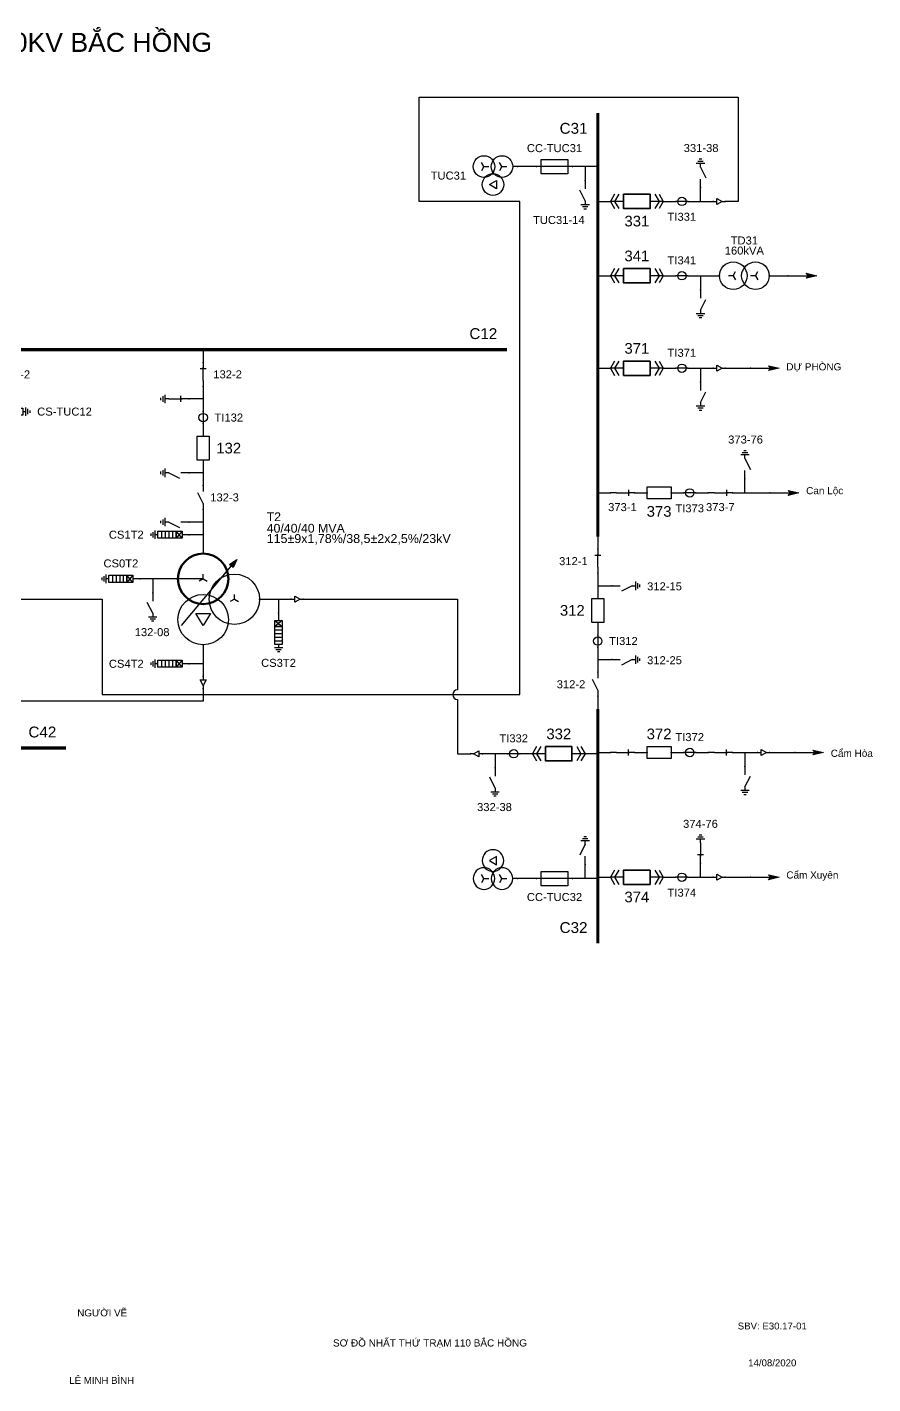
# Model space of a CAD drawing. Header units: millimetres. Extents: x -388 to 411, y 7 to 290.
# Drawn here: x 234.9 to 411, y 7.4 to 290.1 of the extents above; entities that cross this region are included whole.
import ezdxf

# ---------------------------------------------------------------- set-up
doc = ezdxf.new("R2010")
doc.units = ezdxf.units.MM
for name, color, linetype, lineweight in [('BUSBAR_110KV', 1, 'Continuous', 50), ('BUSBAR_22KV', 5, 'Continuous', 50), ('BUSBAR_35KV', 30, 'Continuous', 50), ('HV_110KV', 1, 'Continuous', 25), ('MV_22KV', 5, 'Continuous', 25), ('MV_35KV', 30, 'Continuous', 25), ('SLD_OTHER', 7, 'Continuous', 25)]:
    doc.layers.add(name, color=color, linetype=linetype, lineweight=lineweight)
doc.layers.add('SYM_PORTS', color=8, linetype='Continuous', plot=False)
doc.layers.add('TEXT', color=7, linetype='Continuous')
doc.styles.add('SLD_TEXT', font='arial.ttf')

# ---------------------------------------------------------------- blocks, each defined once
blk = doc.blocks.new('SYM_DISCONNECTOR_OPEN')
at = {"lineweight": 25}
for points in [[(0, -1.25), (-1.125, 1)], [(0, 2.5), (0, 1.25)], [(0, -1.25), (0, -2.5)]]:
    blk.add_lwpolyline(points, dxfattribs=at)
at = {"layer": 'SYM_PORTS'}
for p in [(0, 2.5), (0, -2.5)]:
    blk.add_point(p, dxfattribs=at)
blk.add_attdef('DEVICE_CODE', (1, -0.5), '', height=2)
blk = doc.blocks.new('SYM_SURGE_ARRESTER')
at = {"lineweight": 25}
for points in [[(0, 4), (0, 2.5)], [(-0.75, 2.5), (0.75, 1.25)], [(0.75, 2.5), (-0.75, 1.25)], [(-0.75, 0.5), (0.75, 0.5)], [(-0.75, -0.25), (0.75, -0.25)], [(-0.75, -1), (0.75, -1)], [(-0.75, -1.75), (0.75, -1.75)], [(0, -2.5), (0, -3.125)], [(-0.875, -3.125), (0.875, -3.125)], [(-0.5625, -3.5625), (0.5625, -3.5625)], [(-0.25, -4), (0.25, -4)]]:
    blk.add_lwpolyline(points, dxfattribs=at)
for points in [[(-0.75, 2.5), (0.75, 2.5), (0.75, 1.25), (-0.75, 1.25)], [(-0.75, 1.25), (0.75, 1.25), (0.75, -2.5), (-0.75, -2.5)]]:
    blk.add_lwpolyline(points, close=True, dxfattribs=at)
at = {"layer": 'SYM_PORTS'}
blk.add_point((0, 4), dxfattribs=at)
blk.add_attdef('DEVICE_CODE', (1.875, 1), '', height=2)
blk = doc.blocks.new('SYM_DISCONNECTOR_CLOSED')
at = {"lineweight": 25}
for points in [[(-0.625, 1.25), (0.625, 1.25)], [(0, 2.5), (0, 1.25)], [(0, -1.25), (0, 1.5)], [(0, -1.25), (0, -2.5)]]:
    blk.add_lwpolyline(points, dxfattribs=at)
at = {"layer": 'SYM_PORTS'}
for p in [(0, 2.5), (0, -2.5)]:
    blk.add_point(p, dxfattribs=at)
blk.add_attdef('DEVICE_CODE', (1.625, -0.5), '', height=2)
blk = doc.blocks.new('SYM_EARTHING_SWITCH_CLOSED')
at = {"lineweight": 25}
for points in [[(0, 3), (0, 1.25)], [(-0.625, 1.25), (0.625, 1.25)], [(0, -1.25), (0, 1.5)], [(-0.875, -2), (0.875, -2)], [(-0.5625, -2.4375), (0.5625, -2.4375)], [(0, -1.25), (0, -2)], [(-0.25, -2.875), (0.25, -2.875)]]:
    blk.add_lwpolyline(points, dxfattribs=at)
at = {"layer": 'SYM_PORTS'}
blk.add_point((0, 3), dxfattribs=at)
blk.add_attdef('DEVICE_CODE', (1.875, 0), '', height=2)
blk = doc.blocks.new('SYM_CURRENT_TRANSFORMER')
at = {"lineweight": 25}
blk.add_lwpolyline([(0, 1.25), (0, -1.25)], dxfattribs=at)
blk.add_circle((0, 0), 0.875, dxfattribs=at)
at = {"layer": 'SYM_PORTS'}
for p in [(0, 1.25), (0, -1.25)]:
    blk.add_point(p, dxfattribs=at)
blk.add_attdef('DEVICE_CODE', (1.875, -1.75), '', height=2)
at = {"flags": 1}
blk.add_attdef('RATIO', (1.875, -4.75), '', height=2, dxfattribs=at)
blk = doc.blocks.new('SYM_CIRCUIT_BREAKER')
at = {"lineweight": 25}
blk.add_lwpolyline([(-1.25, 2.5), (1.25, 2.5), (1.25, -2.5), (-1.25, -2.5)], close=True, dxfattribs=at)
at = {"layer": 'SYM_PORTS'}
for p in [(0, 2.5), (0, -2.5)]:
    blk.add_point(p, dxfattribs=at)
blk.add_attdef('DEVICE_CODE', (2.25, -0.5), '', height=2)
at = {"flags": 1}
blk.add_attdef('RATING', (2.25, -3.5), '', height=2, dxfattribs=at)
blk = doc.blocks.new('SYM_EARTHING_SWITCH_OPEN')
at = {"lineweight": 25}
for points in [[(0, 3), (0, 1.25)], [(0, -1.25), (-1.125, 1)], [(-0.875, -2), (0.875, -2)], [(-0.5625, -2.4375), (0.5625, -2.4375)], [(0, -1.25), (0, -2)], [(-0.25, -2.875), (0.25, -2.875)]]:
    blk.add_lwpolyline(points, dxfattribs=at)
at = {"layer": 'SYM_PORTS'}
blk.add_point((0, 3), dxfattribs=at)
blk.add_attdef('DEVICE_CODE', (1.875, 0), '', height=2)
blk = doc.blocks.new('SYM_TRANSFORMER_3W')
blk.add_hatch(color=7).paths.add_polyline_path([(3.75, 8.25), (3.0125, 6.575), (2.2375, 7.225)])
at = {"lineweight": 25}
for points in [[(-7.75, -5.5), (3.0125, 7.35)], [(-3.25, 4.25), (-8.5, 4.25)], [(-3.25, 4.25), (-4.1125, 3.75)], [(-3.25, 4.25), (-3.25, 5.25)], [(-3.25, 4.25), (-2.3875, 3.75)], [(3.25, 0), (2.3875, -0.5)], [(3.25, 0), (3.25, 1)], [(3.25, 0), (4.1125, -0.5)]]:
    blk.add_lwpolyline(points, dxfattribs=at)
for points in [[(3.75, 8.25), (3.0125, 6.575), (2.2375, 7.225)], [(-4.75, -3), (-1.75, -3), (-3.25, -5.5)]]:
    blk.add_lwpolyline(points, close=True, dxfattribs=at)
at = {"lineweight": 50}
blk.add_circle((-3.25, 4.25), 5.25, dxfattribs=at)
at = {"lineweight": 25}
for centre in [(3.25, 0), (-3.25, -4.25)]:
    blk.add_circle(centre, 5.25, dxfattribs=at)
at = {"layer": 'SYM_PORTS'}
for p in [(-3.25, 9.5), (-8.5, 4.25), (8.5, 0), (-3.25, -9.5)]:
    blk.add_point(p, dxfattribs=at)
blk.add_attdef('DEVICE_CODE', (9.5, 6.5), '', height=2)
at = {"flags": 1}
for tag, p in [('POWER', (9.5, 3.5)), ('VOLTAGE_RATIO', (9.5, 0.5))]:
    blk.add_attdef(tag, p, '', height=2, dxfattribs=at)
blk = doc.blocks.new('SYM_CABLE_TERMINATION')
at = {"lineweight": 25}
blk.add_lwpolyline([(-0.625, 0.5), (0.625, 0.5), (0, -0.625)], close=True, dxfattribs=at)
for points in [[(0, 1.25), (0, 0.5)], [(0, -0.625), (0, -1.25)]]:
    blk.add_lwpolyline(points, dxfattribs=at)
at = {"layer": 'SYM_PORTS'}
for p in [(0, 1.25), (0, -1.25)]:
    blk.add_point(p, dxfattribs=at)
blk = doc.blocks.new('SYM_DRAWOUT_BREAKER')
at = {"lineweight": 25}
for points in [[(-1.5, 4.625), (0, 5.5), (1.5, 4.625)], [(-1.5, 3.75), (0, 4.625), (1.5, 3.75)], [(0, 5.5), (0, 2.75)], [(0, -2.75), (0, -5.5)], [(-1.5, -3.75), (0, -4.625), (1.5, -3.75)], [(-1.5, -4.625), (0, -5.5), (1.5, -4.625)]]:
    blk.add_lwpolyline(points, dxfattribs=at)
at = {"lineweight": 35}
blk.add_lwpolyline([(-1.5, 2.75), (1.5, 2.75), (1.5, -2.75), (-1.5, -2.75)], close=True, dxfattribs=at)
at = {"layer": 'SYM_PORTS'}
for p in [(0, 5.5), (0, -5.5)]:
    blk.add_point(p, dxfattribs=at)
blk.add_attdef('DEVICE_CODE', (2.5, 2.5), '', height=2)
at = {"flags": 1}
blk.add_attdef('RATING', (2.5, -0.5), '', height=2, dxfattribs=at)
blk = doc.blocks.new('SYM_TRANSFORMER_2W')
at = {"lineweight": 25}
for points in [[(0, 2.3125), (0, 3.3125)], [(0, 2.3125), (-0.8625, 1.8125)], [(0, 2.3125), (0.8625, 1.8125)], [(0, -2.3125), (-0.8625, -2.8125)], [(0, -2.3125), (0, -1.3125)], [(0, -2.3125), (0.8625, -2.8125)]]:
    blk.add_lwpolyline(points, dxfattribs=at)
for centre in [(0, 2.3125), (0, -2.3125)]:
    blk.add_circle(centre, 2.875, dxfattribs=at)
at = {"layer": 'SYM_PORTS'}
for p in [(0, 5.1875), (0, -5.1875)]:
    blk.add_point(p, dxfattribs=at)
blk.add_attdef('DEVICE_CODE', (3.875, 2.1875), '', height=2)
at = {"flags": 1}
for tag, p in [('POWER', (3.875, -0.8125)), ('VOLTAGE_RATIO', (3.875, -3.8125))]:
    blk.add_attdef(tag, p, '', height=2, dxfattribs=at)
blk = doc.blocks.new('SYM_LINE_FEEDER_ARROW')
blk.add_hatch(color=7).paths.add_polyline_path([(0, -3), (-0.5, -0.75), (0, -1.25), (0.5, -0.75)])
at = {"lineweight": 25}
blk.add_lwpolyline([(0, 3), (0, -1.25)], dxfattribs=at)
blk.add_lwpolyline([(0, -3), (-0.5, -0.75), (0, -1.25), (0.5, -0.75)], close=True, dxfattribs=at)
at = {"layer": 'SYM_PORTS'}
blk.add_point((0, 3), dxfattribs=at)
blk.add_attdef('LINE_NAME', (1.5, 0), '', height=2)
blk = doc.blocks.new('SYM_FUSE_DISCONNECTOR')
at = {"lineweight": 25}
blk.add_lwpolyline([(0, 3.75), (0, -3.75)], dxfattribs=at)
blk.add_lwpolyline([(-1.5, 2.75), (1.5, 2.75), (1.5, -2.75), (-1.5, -2.75)], close=True, dxfattribs=at)
at = {"layer": 'SYM_PORTS'}
for p in [(0, 3.75), (0, -3.75)]:
    blk.add_point(p, dxfattribs=at)
blk.add_attdef('DEVICE_CODE', (2.5, 0.75), '', height=2)
at = {"flags": 1}
blk.add_attdef('RATING', (2.5, -2.25), '', height=2, dxfattribs=at)
blk = doc.blocks.new('SYM_VOLTAGE_TRANSFORMER')
at = {"lineweight": 25}
for points in [[(0, 4.625), (0, 3.625)], [(0, 1.375), (-0.8625, 0.875)], [(0, 1.375), (0, 2.375)], [(0, 1.375), (0.8625, 0.875)], [(0, -2.375), (-0.8625, -2.875)], [(0, -2.375), (0, -1.375)], [(0, -2.375), (0.8625, -2.875)]]:
    blk.add_lwpolyline(points, dxfattribs=at)
blk.add_lwpolyline([(2.875, 0.25), (4.625, 0.25), (3.75, -1.25)], close=True, dxfattribs=at)
for centre in [(0, 1.375), (3.75, -0.5), (0, -2.375)]:
    blk.add_circle(centre, 2.25, dxfattribs=at)
at = {"layer": 'SYM_PORTS'}
blk.add_point((0, 4.625), dxfattribs=at)
blk.add_attdef('DEVICE_CODE', (7, 1.625), '', height=2)
at = {"flags": 1}
blk.add_attdef('RATIO', (7, -1.375), '', height=2, dxfattribs=at)

msp = doc.modelspace()

# ---------------------------------------------------------------- linework, layer by layer
at = {"layer": 'BUSBAR_110KV', "const_width": 0.673}
msp.add_lwpolyline([(199.48, 222.89), (334.82, 222.89)], dxfattribs=at)
at = {"layer": 'BUSBAR_22KV', "const_width": 0.673}
msp.add_lwpolyline([(163.6, 139.89), (243, 139.89)], dxfattribs=at)
at = {"layer": 'BUSBAR_35KV', "const_width": 0.673}
for points in [[(353.72, 272.19), (353.72, 183.96)], [(353.72, 148.06), (353.72, 99.25)]]:
    msp.add_lwpolyline(points, dxfattribs=at)
at = {"layer": 'HV_110KV'}
for points in [[(271.54, 222.89), (271.54, 220.26)], [(271.54, 215.26), (271.54, 212.63)], [(271.54, 212.63), (268.63, 212.63)], [(271.54, 212.63), (271.54, 210)], [(271.54, 207.5), (271.54, 204.87)], [(271.54, 199.87), (271.54, 197.24)], [(271.54, 197.24), (268.63, 197.24)], [(271.54, 197.24), (271.54, 194.61)], [(271.54, 189.61), (271.54, 186.98)], [(271.54, 186.98), (268.63, 186.98)], [(271.54, 186.98), (271.54, 184.35)], [(271.54, 184.35), (268.63, 184.35)], [(271.54, 184.35), (271.54, 180.41)], [(261.03, 175.16), (258.4, 175.16)], [(266.29, 175.16), (261.03, 175.16)], [(261.03, 175.16), (261.03, 172.25)]]:
    msp.add_lwpolyline(points, dxfattribs=at)
at = {"layer": 'MV_22KV'}
msp.add_lwpolyline([(271.54, 152.34), (271.54, 149.64), (213, 149.64), (213, 154.03), (211.06, 154.03, 1), (209.06, 154.03), (195, 154.03), (195, 169.1), (185.2, 169.1), (185.2, 166.4)], format="xyb", dxfattribs=at)
for points in [[(271.54, 161.41), (271.54, 157.47)], [(271.54, 157.47), (268.63, 157.47)], [(271.54, 157.47), (271.54, 154.84)]]:
    msp.add_lwpolyline(points, dxfattribs=at)
at = {"layer": 'MV_35KV'}
for points in [[(128.96, 170.91), (131.66, 170.91), (250.5, 170.91), (250.5, 151.03), (337.5, 151.03), (337.5, 253.79), (316.5, 253.79), (316.5, 275.53), (382.94, 275.53), (382.94, 253.79), (380.24, 253.79)], [(340.96, 261.05), (337.02, 261.05)], [(351.09, 261.05), (348.46, 261.05)], [(353.72, 261.05), (351.09, 261.05)], [(351.09, 261.05), (351.09, 258.14)], [(375.11, 253.79), (375.11, 256.7)], [(353.72, 253.79), (356.35, 253.79)], [(367.35, 253.79), (369.98, 253.79)], [(372.48, 253.79), (375.11, 253.79)], [(375.11, 253.79), (377.74, 253.79)], [(353.72, 238.31), (356.35, 238.31)], [(367.35, 238.31), (369.98, 238.31)], [(372.48, 238.31), (375.11, 238.31)], [(375.11, 238.31), (375.11, 235.39)], [(375.11, 238.31), (379.05, 238.31)], [(353.72, 219.04), (356.35, 219.04)], [(367.35, 219.04), (369.98, 219.04)], [(372.48, 219.04), (375.11, 219.04)], [(375.11, 219.04), (375.11, 216.13)], [(375.11, 219.04), (377.74, 219.04)], [(380.24, 219.04), (385.49, 219.04)], [(384.37, 193.05), (384.37, 195.96)], [(353.72, 193.05), (356.35, 193.05)], [(361.35, 193.05), (363.98, 193.05)], [(368.98, 193.05), (371.61, 193.05)], [(374.11, 193.05), (376.74, 193.05)], [(381.74, 193.05), (384.37, 193.05)], [(384.37, 193.05), (389.62, 193.05)], [(353.72, 183.96), (353.72, 181.33)], [(353.72, 176.33), (353.72, 173.7)], [(353.72, 173.7), (356.63, 173.7)], [(353.72, 173.7), (353.72, 171.07)], [(283.29, 170.91), (287.24, 170.91)], [(287.24, 170.91), (287.24, 168)], [(287.24, 170.91), (289.86, 170.91)], [(353.72, 166.07), (353.72, 163.45)], [(353.72, 160.95), (353.72, 158.32)], [(353.72, 158.32), (356.63, 158.32)], [(353.72, 158.32), (353.72, 155.69)], [(353.72, 150.69), (353.72, 148.06)], [(332.33, 138.72), (329.7, 138.72)], [(334.96, 138.72), (332.33, 138.72)], [(332.33, 138.72), (332.33, 135.81)], [(340.09, 138.72), (337.46, 138.72)], [(353.72, 138.72), (351.09, 138.72)], [(353.72, 138.97), (356.35, 138.97)], [(361.35, 138.97), (363.98, 138.97)], [(368.98, 138.97), (371.61, 138.97)], [(374.11, 138.97), (376.74, 138.97)], [(381.74, 138.97), (384.37, 138.97)], [(384.37, 138.97), (384.37, 136.06)], [(384.37, 138.97), (386.99, 138.97)], [(389.49, 138.97), (394.75, 138.97)], [(351.09, 112.71), (351.09, 115.62)], [(375.11, 112.98), (375.11, 115.89)], [(340.96, 112.71), (337.02, 112.71)], [(351.09, 112.71), (348.46, 112.71)], [(353.72, 112.71), (351.09, 112.71)], [(353.72, 112.98), (356.35, 112.98)], [(367.35, 112.98), (369.98, 112.98)], [(372.48, 112.98), (375.11, 112.98)], [(375.11, 112.98), (377.74, 112.98)], [(380.24, 112.98), (385.49, 112.98)]]:
    msp.add_lwpolyline(points, dxfattribs=at)
msp.add_lwpolyline([(292.36, 170.91), (295.06, 170.91), (324.5, 170.91), (324.5, 152.03, 1), (324.5, 150.03), (324.5, 138.72), (327.2, 138.72)], format="xyb", dxfattribs=at)
at = {"layer": 'SLD_OTHER'}
msp.add_lwpolyline([(389.43, 238.31), (393.37, 238.31)], dxfattribs=at)

# ---------------------------------------------------------------- block references
at = {"layer": 'HV_110KV'}
ref = msp.add_blockref('SYM_DISCONNECTOR_OPEN', (224.58, 217.76), dxfattribs=at)
ref.add_attrib('DEVICE_CODE', 'TUC12-2', (226.06, 216.92), dxfattribs={"layer": 'TEXT', "height": 1.667, "style": 'SLD_TEXT'})
ref = msp.add_blockref('SYM_DISCONNECTOR_CLOSED', (271.54, 217.76), dxfattribs=at)
ref.add_attrib('DEVICE_CODE', '132-2', (273.65, 216.93), dxfattribs={"layer": 'TEXT', "height": 1.667, "style": 'SLD_TEXT'})
at = {"layer": 'HV_110KV', "xscale": -1, "rotation": 270}
for name, p in [('SYM_EARTHING_SWITCH_CLOSED', (265.63, 212.63)), ('SYM_EARTHING_SWITCH_OPEN', (265.63, 197.24)), ('SYM_EARTHING_SWITCH_OPEN', (265.63, 186.98))]:
    msp.add_blockref(name, p, dxfattribs=at)
at = {"layer": 'HV_110KV'}
ref = msp.add_blockref('SYM_SURGE_ARRESTER', (231.49, 210), dxfattribs=dict(at, rotation=90))
ref.add_attrib('DEVICE_CODE', 'CS-TUC12', (236.97, 209.17), dxfattribs={"layer": 'TEXT', "height": 1.667, "style": 'SLD_TEXT'})
ref = msp.add_blockref('SYM_CURRENT_TRANSFORMER', (271.54, 208.75), dxfattribs=at)
ref.add_attrib('DEVICE_CODE', 'TI132', (273.9, 207.93), dxfattribs={"layer": 'TEXT', "height": 1.667, "style": 'SLD_TEXT'})
ref = msp.add_blockref('SYM_CIRCUIT_BREAKER', (271.54, 202.37), dxfattribs=at)
ref.add_attrib('DEVICE_CODE', '132', (274.27, 201.28), dxfattribs={"layer": 'TEXT', "height": 2.219, "style": 'SLD_TEXT'})
ref = msp.add_blockref('SYM_DISCONNECTOR_OPEN', (271.54, 192.11), dxfattribs=at)
ref.add_attrib('DEVICE_CODE', '132-3', (273.02, 191.29), dxfattribs={"layer": 'TEXT', "height": 1.667, "style": 'SLD_TEXT'})
ref = msp.add_blockref('SYM_TRANSFORMER_3W', (274.79, 170.91), dxfattribs=at)
ref.add_attrib('DEVICE_CODE', 'T2', (284.77, 187.18), dxfattribs={"layer": 'TEXT', "height": 1.828, "style": 'SLD_TEXT'})
ref = msp.add_blockref('SYM_SURGE_ARRESTER', (264.63, 184.35), dxfattribs=dict(at, rotation=270))
ref.add_attrib('DEVICE_CODE', 'CS1T2', (251.9, 183.52), dxfattribs={"layer": 'TEXT', "height": 1.667, "style": 'SLD_TEXT'})
ref = msp.add_blockref('SYM_SURGE_ARRESTER', (254.4, 175.16), dxfattribs=dict(at, rotation=270))
ref.add_attrib('DEVICE_CODE', 'CS0T2', (250.78, 177.54), dxfattribs={"layer": 'TEXT', "height": 1.667, "style": 'SLD_TEXT'})
ref = msp.add_blockref('SYM_EARTHING_SWITCH_OPEN', (261.03, 169.25), dxfattribs=at)
ref.add_attrib('DEVICE_CODE', '132-08', (257.28, 163.22), dxfattribs={"layer": 'TEXT', "height": 1.667, "style": 'SLD_TEXT'})
at = {"layer": 'MV_22KV'}
ref = msp.add_blockref('SYM_SURGE_ARRESTER', (264.63, 157.47), dxfattribs=dict(at, rotation=270))
ref.add_attrib('DEVICE_CODE', 'CS4T2', (251.9, 156.63), dxfattribs={"layer": 'TEXT', "height": 1.667, "style": 'SLD_TEXT'})
msp.add_blockref('SYM_CABLE_TERMINATION', (271.54, 153.59), dxfattribs=at)
at = {"layer": 'MV_35KV'}
ref = msp.add_blockref('SYM_FUSE_DISCONNECTOR', (344.71, 261.05), dxfattribs=dict(at, rotation=270))
ref.add_attrib('DEVICE_CODE', 'CC-TUC31', (338.95, 264.06), dxfattribs={"layer": 'TEXT', "height": 1.667, "style": 'SLD_TEXT'})
ref = msp.add_blockref('SYM_EARTHING_SWITCH_OPEN', (375.11, 259.7), dxfattribs=dict(at, rotation=180))
ref.add_attrib('DEVICE_CODE', '331-38', (371.61, 264.08), dxfattribs={"layer": 'TEXT', "height": 1.667, "style": 'SLD_TEXT'})
ref = msp.add_blockref('SYM_VOLTAGE_TRANSFORMER', (332.39, 261.05), dxfattribs=dict(at, rotation=270))
ref.add_attrib('DEVICE_CODE', 'TUC31', (318.91, 258.34), dxfattribs={"layer": 'TEXT', "height": 1.667, "style": 'SLD_TEXT'})
ref = msp.add_blockref('SYM_EARTHING_SWITCH_OPEN', (351.09, 255.14), dxfattribs=at)
ref.add_attrib('DEVICE_CODE', 'TUC31-14', (340.23, 249.09), dxfattribs={"layer": 'TEXT', "height": 1.667, "style": 'SLD_TEXT'})
ref = msp.add_blockref('SYM_DRAWOUT_BREAKER', (361.85, 253.79), dxfattribs=dict(at, rotation=270))
ref.add_attrib('DEVICE_CODE', '331', (359.27, 248.58), dxfattribs={"layer": 'TEXT', "height": 2.219, "style": 'SLD_TEXT'})
ref = msp.add_blockref('SYM_CURRENT_TRANSFORMER', (371.23, 253.79), dxfattribs=dict(at, rotation=270))
ref.add_attrib('DEVICE_CODE', 'TI331', (368.25, 249.76), dxfattribs={"layer": 'TEXT', "height": 1.667, "style": 'SLD_TEXT'})
for name, p, rotation in [('SYM_CABLE_TERMINATION', (378.99, 253.79), 90), ('SYM_CABLE_TERMINATION', (378.99, 219.04), 90), ('SYM_LINE_FEEDER_ARROW', (388.49, 219.04), 90), ('SYM_LINE_FEEDER_ARROW', (392.62, 193.05), 90), ('SYM_CABLE_TERMINATION', (291.11, 170.91), 90), ('SYM_CABLE_TERMINATION', (328.45, 138.72), 270), ('SYM_CABLE_TERMINATION', (388.24, 138.97), 90), ('SYM_LINE_FEEDER_ARROW', (397.75, 138.97), 90), ('SYM_CABLE_TERMINATION', (378.99, 112.98), 90), ('SYM_LINE_FEEDER_ARROW', (388.49, 112.98), 90)]:
    msp.add_blockref(name, p, dxfattribs=dict(at, rotation=rotation))
ref = msp.add_blockref('SYM_TRANSFORMER_2W', (384.24, 238.31), dxfattribs=dict(at, rotation=90))
ref.add_attrib('DEVICE_CODE', 'TD31', (381.39, 244.82), dxfattribs={"layer": 'TEXT', "height": 1.667, "style": 'SLD_TEXT'})
ref = msp.add_blockref('SYM_DRAWOUT_BREAKER', (361.85, 238.31), dxfattribs=dict(at, rotation=270))
ref.add_attrib('DEVICE_CODE', '341', (359.27, 241.33), dxfattribs={"layer": 'TEXT', "height": 2.219, "style": 'SLD_TEXT'})
ref = msp.add_blockref('SYM_CURRENT_TRANSFORMER', (371.23, 238.31), dxfattribs=dict(at, rotation=270))
ref.add_attrib('DEVICE_CODE', 'TI341', (368.25, 240.69), dxfattribs={"layer": 'TEXT', "height": 1.667, "style": 'SLD_TEXT'})
at = {"layer": 'MV_35KV', "xscale": -1}
for p in [(375.11, 232.39), (375.11, 213.13), (384.37, 133.06)]:
    msp.add_blockref('SYM_EARTHING_SWITCH_OPEN', p, dxfattribs=at)
at = {"layer": 'MV_35KV'}
ref = msp.add_blockref('SYM_DRAWOUT_BREAKER', (361.85, 219.04), dxfattribs=dict(at, rotation=270))
ref.add_attrib('DEVICE_CODE', '371', (359.27, 222.06), dxfattribs={"layer": 'TEXT', "height": 2.219, "style": 'SLD_TEXT'})
ref = msp.add_blockref('SYM_CURRENT_TRANSFORMER', (371.23, 219.04), dxfattribs=dict(at, rotation=270))
ref.add_attrib('DEVICE_CODE', 'TI371', (368.25, 221.42), dxfattribs={"layer": 'TEXT', "height": 1.667, "style": 'SLD_TEXT'})
ref = msp.add_blockref('SYM_EARTHING_SWITCH_OPEN', (384.37, 198.96), dxfattribs=dict(at, rotation=180))
ref.add_attrib('DEVICE_CODE', '373-76', (380.87, 203.35), dxfattribs={"layer": 'TEXT', "height": 1.667, "style": 'SLD_TEXT'})
ref = msp.add_blockref('SYM_DISCONNECTOR_CLOSED', (358.85, 193.05), dxfattribs=dict(at, rotation=270))
ref.add_attrib('DEVICE_CODE', '373-1', (355.87, 189.27), dxfattribs={"layer": 'TEXT', "height": 1.667, "style": 'SLD_TEXT'})
ref = msp.add_blockref('SYM_CIRCUIT_BREAKER', (366.48, 193.05), dxfattribs=dict(at, rotation=270))
ref.add_attrib('DEVICE_CODE', '373', (363.9, 188.09), dxfattribs={"layer": 'TEXT', "height": 2.219, "style": 'SLD_TEXT'})
ref = msp.add_blockref('SYM_CURRENT_TRANSFORMER', (372.86, 193.05), dxfattribs=dict(at, rotation=270))
ref.add_attrib('DEVICE_CODE', 'TI373', (369.88, 189.02), dxfattribs={"layer": 'TEXT', "height": 1.667, "style": 'SLD_TEXT'})
ref = msp.add_blockref('SYM_DISCONNECTOR_CLOSED', (379.24, 193.05), dxfattribs=dict(at, rotation=270))
ref.add_attrib('DEVICE_CODE', '373-7', (376.26, 189.27), dxfattribs={"layer": 'TEXT', "height": 1.667, "style": 'SLD_TEXT'})
ref = msp.add_blockref('SYM_DISCONNECTOR_CLOSED', (353.72, 178.83), dxfattribs=at)
ref.add_attrib('DEVICE_CODE', '312-1', (345.66, 178.01), dxfattribs={"layer": 'TEXT', "height": 1.667, "style": 'SLD_TEXT'})
ref = msp.add_blockref('SYM_EARTHING_SWITCH_OPEN', (359.63, 173.7), dxfattribs=dict(at, rotation=90))
ref.add_attrib('DEVICE_CODE', '312-15', (363.99, 172.76), dxfattribs={"layer": 'TEXT', "height": 1.667, "style": 'SLD_TEXT'})
ref = msp.add_blockref('SYM_CIRCUIT_BREAKER', (353.72, 168.57), dxfattribs=at)
ref.add_attrib('DEVICE_CODE', '312', (345.83, 167.48), dxfattribs={"layer": 'TEXT', "height": 2.219, "style": 'SLD_TEXT'})
ref = msp.add_blockref('SYM_SURGE_ARRESTER', (287.24, 164), dxfattribs=at)
ref.add_attrib('DEVICE_CODE', 'CS3T2', (283.61, 156.82), dxfattribs={"layer": 'TEXT', "height": 1.667, "style": 'SLD_TEXT'})
ref = msp.add_blockref('SYM_CURRENT_TRANSFORMER', (353.72, 162.2), dxfattribs=at)
ref.add_attrib('DEVICE_CODE', 'TI312', (356.08, 161.37), dxfattribs={"layer": 'TEXT', "height": 1.667, "style": 'SLD_TEXT'})
ref = msp.add_blockref('SYM_EARTHING_SWITCH_OPEN', (359.63, 158.32), dxfattribs=dict(at, rotation=90))
ref.add_attrib('DEVICE_CODE', '312-25', (363.99, 157.37), dxfattribs={"layer": 'TEXT', "height": 1.667, "style": 'SLD_TEXT'})
ref = msp.add_blockref('SYM_DISCONNECTOR_OPEN', (353.72, 153.19), dxfattribs=at)
ref.add_attrib('DEVICE_CODE', '312-2', (345.16, 152.36), dxfattribs={"layer": 'TEXT', "height": 1.667, "style": 'SLD_TEXT'})
at = {"layer": 'MV_35KV', "xscale": -1}
for name, p, rotation in [('SYM_DISCONNECTOR_CLOSED', (379.24, 138.97), 270), ('SYM_DISCONNECTOR_CLOSED', (358.85, 138.97), 270), ('SYM_EARTHING_SWITCH_OPEN', (351.09, 118.62), 180), ('SYM_VOLTAGE_TRANSFORMER', (332.39, 112.71), 270)]:
    msp.add_blockref(name, p, dxfattribs=dict(at, rotation=rotation))
at = {"layer": 'MV_35KV'}
ref = msp.add_blockref('SYM_CURRENT_TRANSFORMER', (336.21, 138.72), dxfattribs=dict(at, rotation=270))
ref.add_attrib('DEVICE_CODE', 'TI332', (333.23, 141.1), dxfattribs={"layer": 'TEXT', "height": 1.667, "style": 'SLD_TEXT'})
ref = msp.add_blockref('SYM_DRAWOUT_BREAKER', (345.59, 138.72), dxfattribs=dict(at, rotation=270))
ref.add_attrib('DEVICE_CODE', '332', (343.01, 141.74), dxfattribs={"layer": 'TEXT', "height": 2.219, "style": 'SLD_TEXT'})
ref = msp.add_blockref('SYM_CIRCUIT_BREAKER', (366.48, 138.97), dxfattribs=dict(at, rotation=270))
ref.add_attrib('DEVICE_CODE', '372', (363.9, 141.74), dxfattribs={"layer": 'TEXT', "height": 2.219, "style": 'SLD_TEXT'})
ref = msp.add_blockref('SYM_CURRENT_TRANSFORMER', (372.86, 138.97), dxfattribs=dict(at, rotation=270))
ref.add_attrib('DEVICE_CODE', 'TI372', (369.88, 141.35), dxfattribs={"layer": 'TEXT', "height": 1.667, "style": 'SLD_TEXT'})
ref = msp.add_blockref('SYM_EARTHING_SWITCH_OPEN', (332.33, 132.81), dxfattribs=at)
ref.add_attrib('DEVICE_CODE', '332-38', (328.58, 126.77), dxfattribs={"layer": 'TEXT', "height": 1.667, "style": 'SLD_TEXT'})
ref = msp.add_blockref('SYM_EARTHING_SWITCH_CLOSED', (375.11, 118.89), dxfattribs=dict(at, rotation=180))
ref.add_attrib('DEVICE_CODE', '374-76', (371.48, 123.28), dxfattribs={"layer": 'TEXT', "height": 1.667, "style": 'SLD_TEXT'})
ref = msp.add_blockref('SYM_FUSE_DISCONNECTOR', (344.71, 112.71), dxfattribs=dict(at, rotation=270))
ref.add_attrib('DEVICE_CODE', 'CC-TUC32', (338.95, 108.03), dxfattribs={"layer": 'TEXT', "height": 1.667, "style": 'SLD_TEXT'})
ref = msp.add_blockref('SYM_DRAWOUT_BREAKER', (361.85, 112.98), dxfattribs=dict(at, rotation=270))
ref.add_attrib('DEVICE_CODE', '374', (359.27, 107.77), dxfattribs={"layer": 'TEXT', "height": 2.219, "style": 'SLD_TEXT'})
ref = msp.add_blockref('SYM_CURRENT_TRANSFORMER', (371.23, 112.98), dxfattribs=dict(at, rotation=270))
ref.add_attrib('DEVICE_CODE', 'TI374', (368.25, 108.95), dxfattribs={"layer": 'TEXT', "height": 1.667, "style": 'SLD_TEXT'})
at = {"layer": 'SLD_OTHER', "rotation": 90}
msp.add_blockref('SYM_LINE_FEEDER_ARROW', (396.37, 238.31), dxfattribs=at)

# ---------------------------------------------------------------- texts
at = {"layer": 'TEXT', "attachment_point": 7, "style": 'SLD_TEXT'}
for s, insert, char_height in [('SƠ ĐỒ NHẤT THỨ TRẠM 110KV BẮC HỒNG', (158.48, 284.07), 3.9611), ('C31', (345.77, 267.85), 2.266), ('160kVA', (380.16, 242.69), 1.667), ('C12', (326.98, 225.08), 2.264), ('DỰ PHÒNG', (392.98, 218.27), 1.486), ('Can Lộc', (397.11, 192.46), 1.486), ('40/40/40 MVA', (284.77, 184.75), 1.8354), ('115±9x1,78%/38,5±2x2,5%/23kV', (284.77, 182.27), 1.8569), ('C42', (235.15, 142.08), 2.264), ('Cẩm Hòa', (402.24, 138.05), 1.486), ('Cẩm Xuyên', (392.98, 112.27), 1.486), ('C32', (345.77, 101.34), 2.266), ('NGƯỜI VẼ', (245.32, 21.47), 1.456), ('SBV: E30.17-01', (382.87, 18.75), 1.4355), ('SƠ ĐỒ NHẤT THỨ TRẠM 110 BẮC HỒNG', (298.57, 14.89), 1.4881), ('14/08/2020', (385.04, 11.07), 1.435), ('LÊ MINH BÌNH', (243.67, 7.44), 1.4355)]:
    msp.add_mtext(s, dxfattribs=dict(at, insert=insert, char_height=char_height))

doc.saveas('drawing.dxf')
